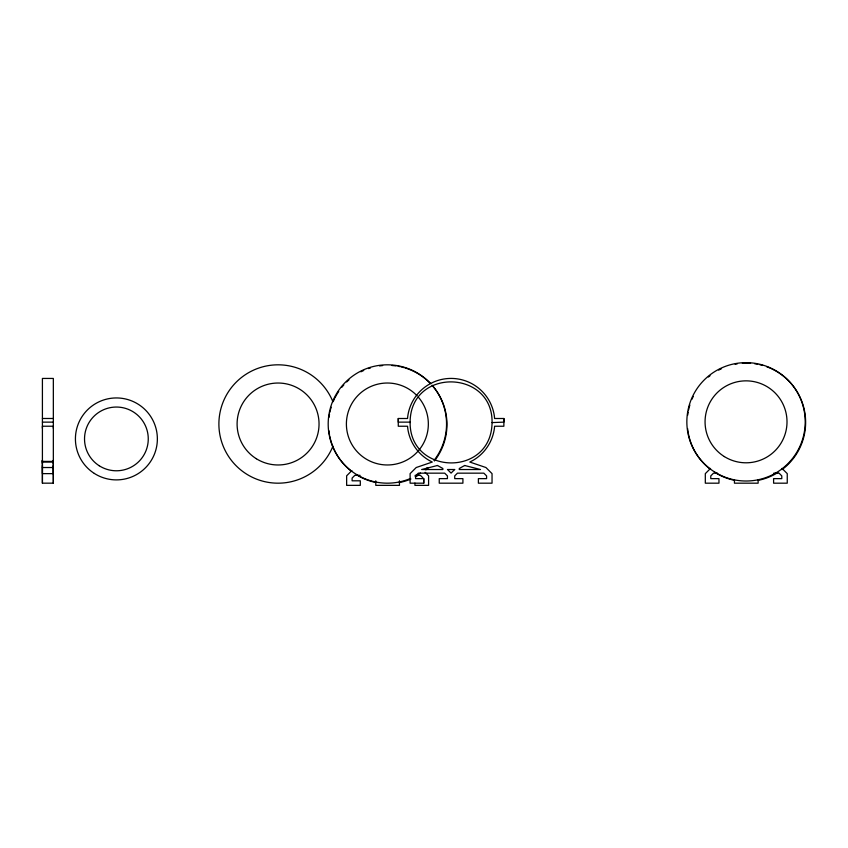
<?xml version="1.0" encoding="UTF-8"?>
<svg xmlns="http://www.w3.org/2000/svg" width="848" height="848" viewBox="0 0 848 848"><rect width="100%" height="100%" fill="white"/><g stroke="black" fill="none" stroke-linecap="round" stroke-linejoin="round"><path stroke-width="1.27" d="M42.411 483.169L42.411 462.043L53.339 462.043L53.339 483.169L42.411 483.169L42.411 465.488M42.411 473.089L42.411 460.231M42.411 428.272L42.411 426.226L53.339 426.226L53.339 428.272M53.339 473.089L53.339 460.634M398.274 418.499L398.274 426.237L407.528 426.237L407.846 429.067A43.704 43.704 0 0 0 429.565 460.644L432.268 462.054L416.209 467.524L410.103 473.64L410.103 483.18L423.756 483.18L423.756 478.632L415.562 478.632L415.562 475.898L418.297 473.163L444.702 473.163L447.437 475.898L447.437 478.632L439.243 478.632L439.243 483.18L462.913 483.18L462.913 478.632L454.719 478.632L454.719 475.898L457.443 473.163L483.848 473.163L486.582 475.898L486.582 478.632L478.389 478.632L478.389 483.18L492.041 483.18L492.041 473.64L485.946 467.534L469.824 462.054L473.269 460.241A43.704 43.704 0 0 0 494.405 428.282L494.607 426.237L503.871 426.237L503.871 418.499L494.617 418.499L494.299 415.668A43.704 43.704 0 0 0 407.74 416.453L407.538 418.499L398.274 418.499L398.274 422.134L410.114 422.134C410.453 366.495 495.55 369.569 491.967 425.081C488.914 477.403 409.393 474.551 410.114 422.134L410.114 422.59M492.031 422.59L503.871 422.134L503.871 418.499M42.411 462.245L42.411 460.432M53.339 462.245L53.339 460.432M53.339 461.694L53.339 460.231M351.878 470.576L346.641 475.813L346.641 485.363L360.305 485.363L360.305 480.805L352.111 480.805L352.111 478.071L354.835 475.346L360.114 475.346M710.55 468.403L705.313 473.64L705.313 483.18L718.966 483.18L718.966 478.632L710.772 478.632L710.772 475.898L713.507 473.163L717.461 473.163M42.411 418.488L53.339 418.488M42.411 422.134L53.339 422.134M42.411 460.634L42.411 461.407L53.329 461.418M42.411 467.524L53.329 467.524M773.779 473.163L779.058 473.163L781.792 475.898L781.792 478.632L773.599 478.632L773.599 483.18L787.251 483.18L787.251 473.64L782.026 468.403M42.411 473.629L53.339 473.629M415.117 475.346L420.396 475.346L423.12 478.071M425.102 472.325L428.59 475.813L428.59 485.363L414.926 485.363L414.926 483.084M758.123 479.767L758.123 483.18L734.442 483.18L734.442 479.767M423.756 478.632L423.756 483.18M399.45 480.805L399.45 485.363L375.781 485.363L375.781 480.805M53.339 463.549L53.339 378.441L42.411 378.441L42.411 463.549M53.339 465.488L53.339 483.169M771.468 368.721A59.18 59.18 0 0 1 782.068 469.622M777.817 472.548A59.18 59.18 0 0 1 758.759 480.254M734.145 480.254A59.18 59.18 0 0 1 715.097 472.548M710.02 468.997A59.18 59.18 0 0 1 695.201 451.952M694.692 451.051A59.18 59.18 0 0 1 688.364 433.657M688.173 432.639A59.18 59.18 0 0 1 687.601 428.547M687.717 415.149A59.18 59.18 0 0 1 688.173 412.086M688.565 410.061A59.18 59.18 0 0 1 689.032 408.047M689.286 407.04A59.18 59.18 0 0 1 689.859 405.058M691.979 399.238A59.18 59.18 0 0 1 693.261 396.419M708.409 377.021A59.18 59.18 0 0 1 710.02 375.728M718.669 370.11A59.18 59.18 0 0 1 721.447 368.721M735.163 364.269A59.18 59.18 0 0 1 737.198 363.909M742.329 363.326A59.18 59.18 0 0 1 750.586 363.326M754.688 363.76A59.18 59.18 0 0 1 757.752 364.269M759.766 364.693A59.18 59.18 0 0 1 762.765 365.477M766.698 366.749A59.18 59.18 0 0 1 770.525 368.297M432.035 385.172A59.18 59.18 0 0 1 434.006 460.432M426.968 467.979A59.18 59.18 0 0 1 425.41 469.336M420.47 473.067A59.18 59.18 0 0 1 415.16 476.258M410.496 478.473A59.18 59.18 0 0 1 335.946 453.288A59.18 59.18 0 0 1 352.302 376.321A59.18 59.18 0 0 1 430.657 383.635M418.446 397.299A40.969 40.969 0 0 1 395.581 464.142A40.969 40.969 0 0 1 348.305 411.64A40.969 40.969 0 0 1 417.174 395.878M433.127 386.497A59.18 59.18 0 0 1 434.42 460.973M428.145 467.82A59.18 59.18 0 0 1 425.834 469.877M418.265 475.272A59.18 59.18 0 0 1 415.573 476.788M410.909 479.014A59.18 59.18 0 0 1 400.097 482.427M375.484 482.427A59.18 59.18 0 0 1 357.305 475.272M351.348 471.17A59.18 59.18 0 0 1 329.692 435.83M329.501 434.812A59.18 59.18 0 0 1 328.929 430.72M329.045 417.322A59.18 59.18 0 0 1 329.501 414.259M329.893 412.234A59.18 59.18 0 0 1 330.36 410.22M330.625 409.224A59.18 59.18 0 0 1 331.186 407.231M333.306 401.411A59.18 59.18 0 0 1 334.6 398.592M335.055 397.67A59.18 59.18 0 0 1 336.031 395.846M336.529 394.945A59.18 59.18 0 0 1 338.723 391.447M341.797 387.292A59.18 59.18 0 0 1 343.811 384.939M346.673 381.971A59.18 59.18 0 0 1 348.963 379.872M360.919 371.806A59.18 59.18 0 0 1 363.718 370.47M368.52 368.583A59.18 59.18 0 0 1 370.481 367.947M379.554 365.933A59.18 59.18 0 0 1 382.628 365.583M391.914 365.499A59.18 59.18 0 0 1 396.027 365.933M398.062 366.251A59.18 59.18 0 0 1 400.097 366.654M401.104 366.877A59.18 59.18 0 0 1 404.104 367.65M405.09 367.947A59.18 59.18 0 0 1 410.909 370.057M411.863 370.47A59.18 59.18 0 0 1 430.36 383.423M332.946 446.175A59.18 59.18 0 0 1 242.178 471.053A59.18 59.18 0 0 1 242.178 376.947A59.18 59.18 0 0 1 332.946 401.825M454.655 469.527L451.072 473.099L447.5 469.527L454.655 469.527M464.64 465.499L459.266 468.509L459.266 469.527L480.487 469.527L464.64 465.499M437.483 465.488L421.636 469.527L442.879 469.527L442.879 468.509L437.483 465.488M99.216 465.753A31.864 31.864 0 0 0 148.23 440.366A31.864 31.864 0 0 0 101.749 410.612A31.864 31.864 0 0 0 99.216 465.753M94.308 473.428A40.969 40.969 0 0 0 157.325 440.79A40.969 40.969 0 0 0 97.552 402.535A40.969 40.969 0 0 0 94.308 473.428M714.673 472.018A59.18 59.18 0 0 0 805.187 423.894A59.18 59.18 0 0 0 718.256 369.569A59.18 59.18 0 0 0 714.673 472.018M724.33 456.574A40.969 40.969 0 0 0 786.986 423.258A40.969 40.969 0 0 0 726.8 385.649A40.969 40.969 0 0 0 724.33 456.574M256.361 458.747A40.969 40.969 0 0 0 319.018 425.431A40.969 40.969 0 0 0 258.841 387.822A40.969 40.969 0 0 0 256.361 458.747"/></g></svg>
